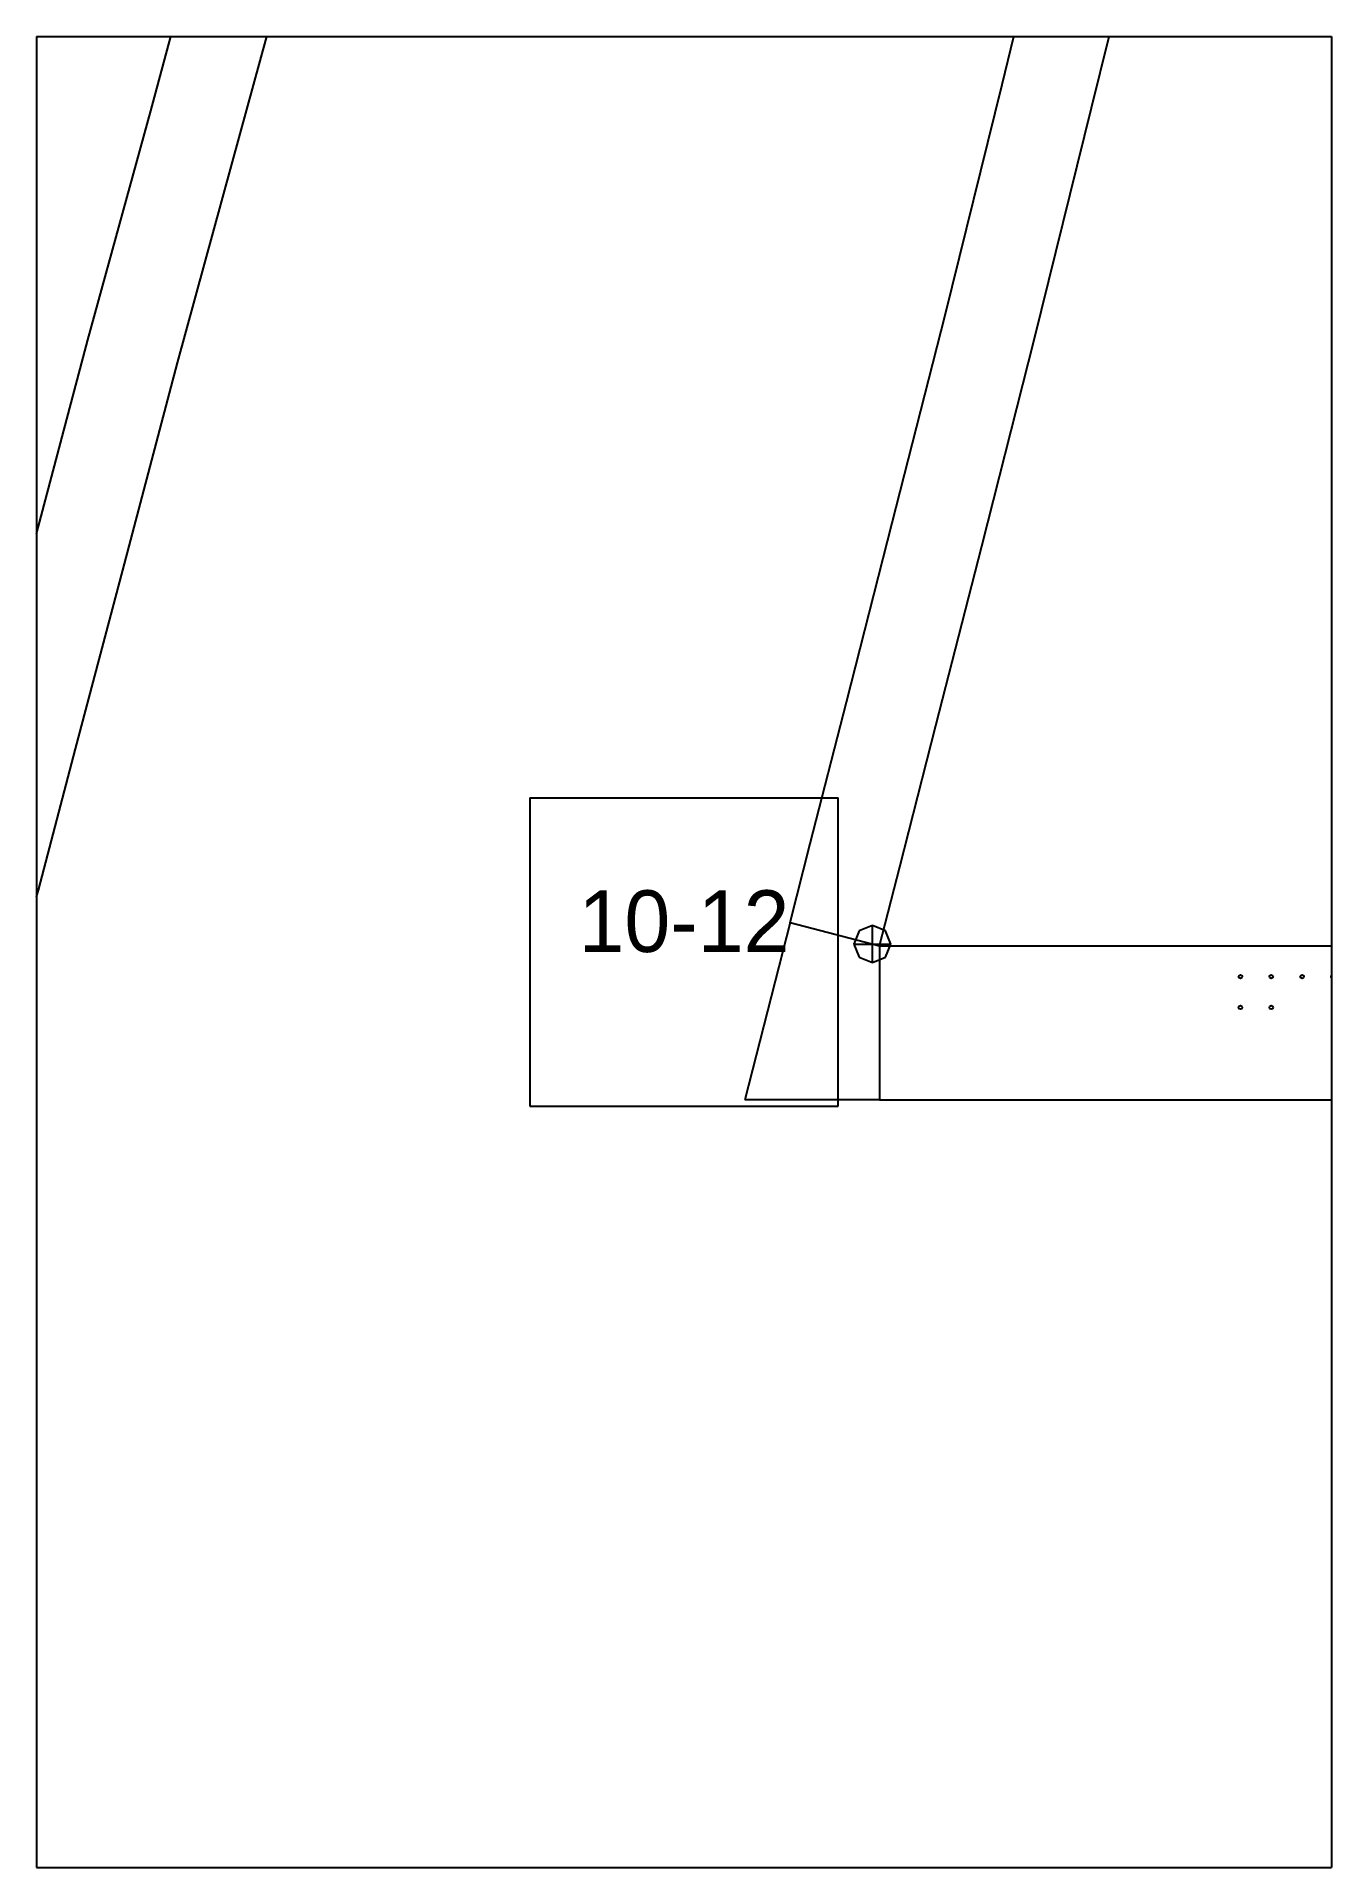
# Paper-space layout 'Plan 10-12' of a CAD drawing. Header units: metres, sheet in millimetres. Extents: x 0 to 210, y 0 to 297.
# The model-space entities are those that its viewports show. They can reach past a viewport. Long polylines and large blocks are cut down to what shows.
import ezdxf
from ezdxf.enums import TextEntityAlignment as Align

# ---------------------------------------------------------------- set-up
doc = ezdxf.new("R2010")
doc.units = ezdxf.units.M
for name, color, linetype in [('default', 7, 'Continuous'), ('mcircles', 7, 'Continuous'), ('TEXTLAYER', 7, 'Continuous'), ('VIEWPORTS', 7, 'Continuous')]:
    doc.layers.add(name, color=color, linetype=linetype)

msp = doc.modelspace()

# ---------------------------------------------------------------- linework, layer by layer
at = {"color": 9}
for p, q in [((2310, -2376), (2310, -2673)), ((2310, -2376), (2310, -2673)), ((2520, -2376), (2520, -2673)), ((2520, -2376), (2520, -2673)), ((2100, -2673), (2310, -2673)), ((2100, -2673), (2310, -2673)), ((2310, -2673), (2520, -2673)), ((2310, -2673), (2310, -2970)), ((2310, -2673), (2520, -2673)), ((2310, -2673), (2310, -2970)), ((2520, -2673), (2730, -2673)), ((2520, -2673), (2520, -2970)), ((2520, -2673), (2730, -2673)), ((2520, -2673), (2520, -2970)), ((2390, -2796.5), (2440, -2796.5)), ((2390, -2796.5), (2390, -2846.5)), ((2440, -2846.5), (2440, -2796.5)), ((2390, -2846.5), (2440, -2846.5)), ((2100, -2970), (2310, -2970)), ((2310, -2970), (2520, -2970)), ((2520, -2970), (2730, -2970))]:
    msp.add_line(p, q, dxfattribs=at)
at = {"layer": 'default', "color": 7, "linetype": 'Continuous'}
for p, q in [((2466.58, -2680.76), (2476.55, -2640.34)), ((2328.5, -2685.03), (2339.49, -2644.88)), ((2481.08, -2684.58), (2491.05, -2644.16)), ((2343.03, -2688.76), (2354.02, -2648.6)), ((2457.36, -2718.19), (2466.58, -2680.76)), ((2471.87, -2722), (2481.08, -2684.58)), ((2318.32, -2722.2), (2328.5, -2685.03)), ((2332.85, -2725.93), (2343.03, -2688.76)), ((2448.77, -2751.87), (2457.36, -2718.19)), ((2309.43, -2755.8), (2318.32, -2722.2)), ((2463.28, -2755.68), (2471.87, -2722)), ((2323.96, -2759.53), (2332.85, -2725.93)), ((2441.33, -2780.95), (2448.77, -2751.87)), ((2301.79, -2784.82), (2309.43, -2755.8)), ((2455.84, -2784.76), (2463.28, -2755.68)), ((2316.32, -2788.55), (2323.96, -2759.53)), ((2435.47, -2803.9), (2441.33, -2780.95)), ((2449.98, -2807.7), (2455.84, -2784.76)), ((2310.29, -2811.45), (2316.32, -2788.55)), ((2432.21, -2816.7), (2435.47, -2803.9)), ((2446.72, -2820.5), (2449.98, -2807.7)), ((2306.93, -2824.23), (2310.29, -2811.45)), ((2432.21, -2816.7), (2424.85, -2845.5)), ((2432.21, -2816.7), (2446.72, -2820.5)), ((2443.43, -2818.08), (2442.55, -2820.21)), ((2445.55, -2817.21), (2443.43, -2818.08)), ((2447.67, -2818.08), (2445.55, -2817.21)), ((2445.55, -2823.21), (2445.55, -2817.21)), ((2448.55, -2820.21), (2447.67, -2818.08)), ((2442.55, -2820.21), (2443.43, -2822.33)), ((2442.55, -2820.21), (2448.55, -2820.21)), ((2446.72, -2820.5), (2738.12, -2820.5)), ((2446.72, -2820.5), (2446.72, -2845.5)), ((2447.67, -2822.33), (2448.55, -2820.21)), ((2443.43, -2822.33), (2445.55, -2823.21)), ((2445.55, -2823.21), (2447.67, -2822.33)), ((2446.72, -2845.5), (2424.85, -2845.5)), ((2446.72, -2845.5), (2738.12, -2845.5))]:
    msp.add_line(p, q, dxfattribs=at)
at = {"layer": 'mcircles', "color": 7, "linetype": 'Continuous'}
for centre in [(2505.25, -2825.5), (2510.25, -2825.5), (2515.25, -2825.5), (2520.25, -2825.5), (2505.25, -2830.5), (2510.25, -2830.5)]:
    msp.add_circle(centre, 0.3, dxfattribs=at)

# ---------------------------------------------------------------- texts
at = {"layer": 'TEXTLAYER', "color": 1}
msp.add_text('10-12', height=10, dxfattribs=at).set_placement((2415, -2821.5), align=Align.CENTER)

psp = doc.layouts.new('Plan 10-12')

# ---------------------------------------------------------------- viewports
at = {"layer": 'VIEWPORTS'}
psp.add_viewport(center=(105, 148.5), size=(210, 297), view_center_point=(2415, -2821.5), view_height=297, dxfattribs=at)

doc.saveas('drawing.dxf')
